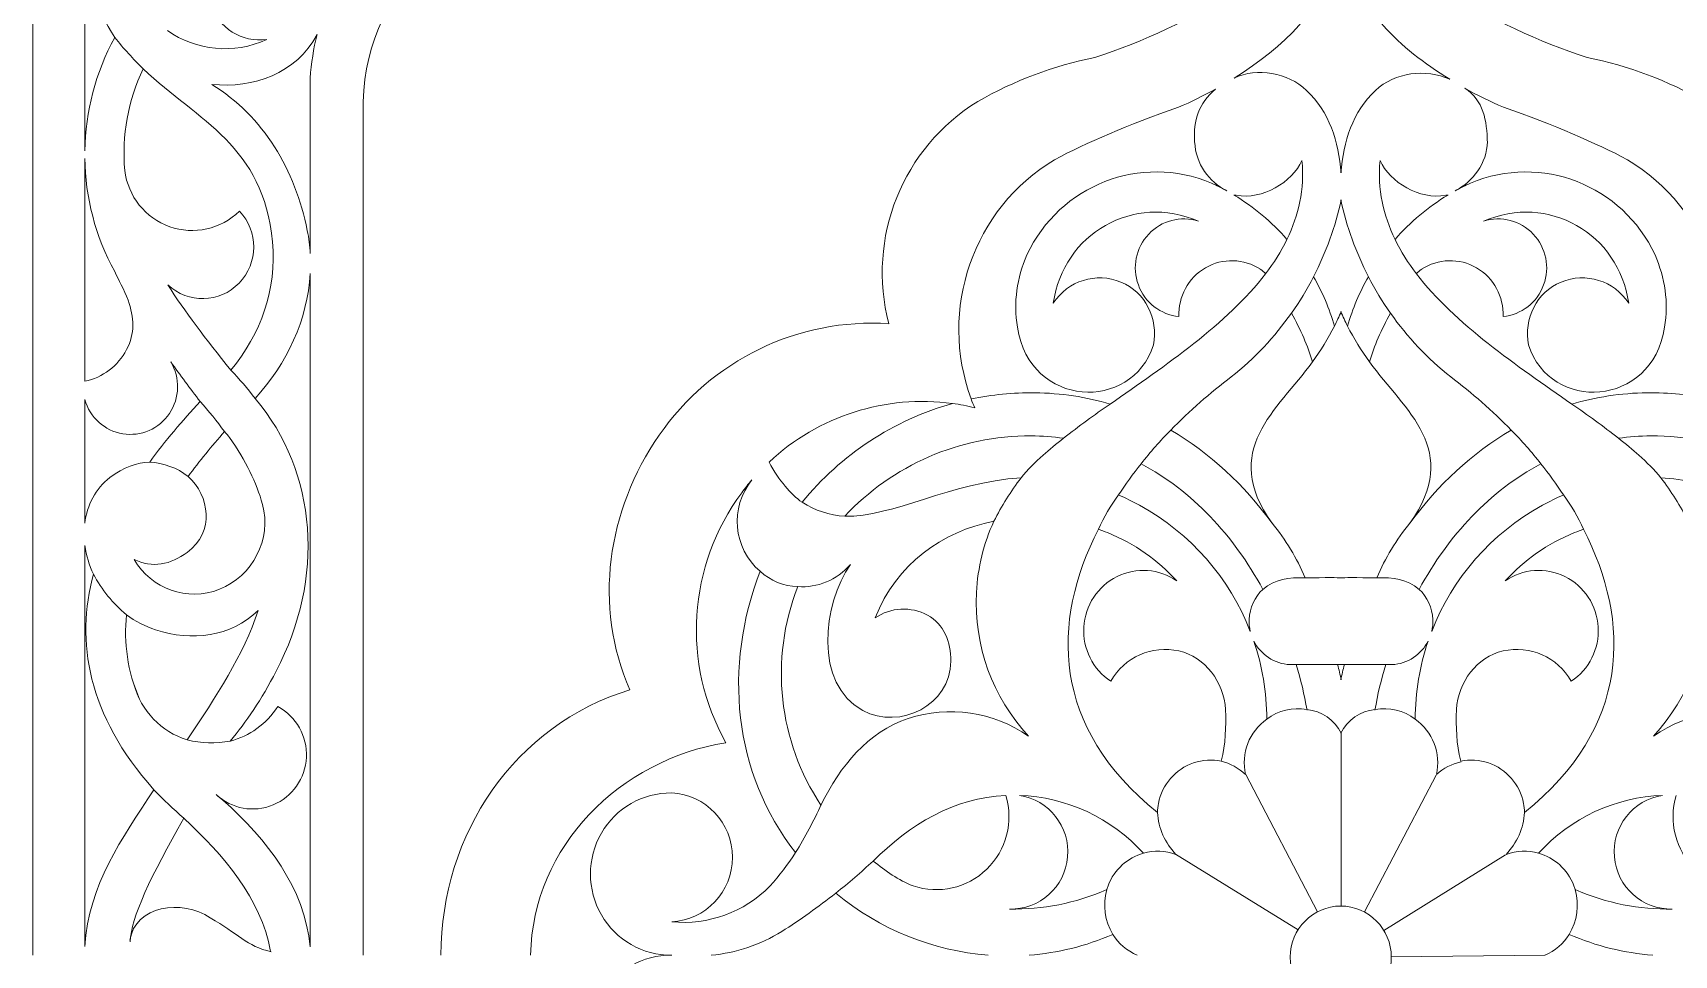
# Model space of a CAD drawing. Header units: millimetres. Extents: x -246 to 355, y -193 to 290.
# Drawn here: x -20.2 to 67.6, y -81.5 to -32.1 of the extents above; entities that cross this region are included whole.
import ezdxf

# ---------------------------------------------------------------- set-up
doc = ezdxf.new("R2010")
doc.units = ezdxf.units.MM
doc.header["$MEASUREMENT"] = 0
doc.layers.add('layer 1', color=7, linetype='Continuous')

msp = doc.modelspace()

# ---------------------------------------------------------------- linework, layer by layer
at = {"layer": 'layer 1', "color": 250, "lineweight": 9}
for points in [[(-20.1882, -81.4748), (-20.1882, -81.4748), (-20.1882, 17.5244), (-20.1882, 17.5244)], [(-2.5103, -35.7966), (-2.3294, -29.3179), (3.071, -24.8614), (9.1948, -24.9281)], [(-17.4076, -27.2065), (-17.3348, -29.0176), (-16.7906, -30.7962), (-15.8049, -32.3524)], [(-17.4076, -38.4234), (-17.4076, -38.4234), (-17.4076, -27.2066), (-17.4076, -27.2066)], [(44.0887, -34.5281), (46.8442, -32.8058), (48.7194, -30.9316), (49.8232, -27.7231)], [(55.6322, -34.589), (52.8233, -32.8498), (50.9168, -30.9694), (49.8001, -27.7233)], [(-15.8049, -32.3524), (-16.8353, -34.229), (-17.3756, -36.318), (-17.4076, -38.4234)], [(-10.6182, -34.8652), (-8.3939, -35.0777), (-6.0914, -34.2924), (-4.9766, -32.1973)], [(-5.3439, -34.5314), (-5.2927, -33.7291), (-5.1679, -32.9494), (-4.9766, -32.1973)], [(-14.2791, -34.0311), (-15.0918, -35.7249), (-15.4317, -37.6082), (-15.2703, -39.4734)], [(-5.3439, -43.9189), (-5.3439, -43.9189), (-5.3439, -34.5314), (-5.3439, -34.5314)], [(41.9791, -37.9674), (41.9196, -36.7435), (42.1671, -35.8982), (43.1049, -35.1106)], [(57.6442, -38.0044), (57.6274, -36.7608), (57.4267, -35.7313), (56.4392, -35.0665)], [(-2.5102, -38.5227), (-2.5102, -38.5227), (-2.5103, -35.7966), (-2.5103, -35.7966)], [(25.6168, -47.6703), (24.4131, -43.0771), (26.3529, -38.2317), (30.3766, -35.7807)], [(-2.5102, -38.5227), (-2.5102, -38.5227), (-2.5102, -81.4748), (-2.5102, -81.4748)], [(43.7086, -40.5651), (42.7354, -40.0506), (42.0496, -39.1623), (41.9799, -37.9263)], [(55.9147, -40.5652), (56.8878, -40.0507), (57.619, -39.0968), (57.6434, -37.9265)], [(-17.4076, -50.7512), (-17.4076, -50.7512), (-17.4076, -38.8216), (-17.4076, -38.8216)], [(-17.4076, -38.8217), (-17.3759, -40.9021), (-16.8476, -42.9865), (-15.8053, -44.8862)], [(30.0246, -51.7004), (28.2575, -46.9257), (30.1127, -41.5159), (34.4882, -38.8913)], [(69.5987, -51.7005), (71.3658, -46.9258), (69.5106, -41.516), (65.135, -38.8915)], [(34.4158, -46.5737), (34.939, -42.8518), (38.733, -40.6663), (42.182, -42.1856)], [(44.0838, -40.7822), (45.1506, -41.4256), (46.1058, -42.2284), (46.9203, -43.1568)], [(48.3442, -45.1557), (49.0106, -43.8642), (49.5103, -42.4804), (49.8232, -41.037)], [(51.2791, -45.1558), (50.6127, -43.8643), (50.1129, -42.4805), (49.8001, -41.0371)], [(49.8232, -41.1422), (49.8232, -41.1422), (49.8232, -41.0369), (49.8232, -41.0369)], [(55.5395, -40.7823), (54.4727, -41.4257), (53.5175, -42.2285), (52.703, -43.1569)], [(65.2075, -46.5738), (64.6843, -42.8519), (60.8903, -40.6664), (57.4413, -42.1857)], [(45.4862, -44.7453), (45.5957, -44.8224), (45.7058, -44.9156), (45.7828, -45.009)], [(54.137, -44.7455), (54.0275, -44.8225), (53.9175, -44.9157), (53.8404, -45.0091)], [(-15.8053, -44.8862), (-15.6246, -45.298), (-15.297, -45.8636), (-15.094, -46.4085)], [(-12.9623, -45.5883), (-12.0772, -46.9877), (-10.9378, -48.4897), (-9.5886, -50.1597)], [(-5.3439, -44.9885), (-5.4851, -47.4526), (-6.5895, -49.8236), (-8.2936, -51.6669)], [(-5.3439, -81.0339), (-5.3439, -81.0339), (-5.3439, -44.9884), (-5.3439, -44.9884)], [(37.4649, -51.9779), (40.3891, -49.9224), (43.7117, -47.6978), (45.7711, -44.9951)], [(48.3442, -45.1557), (48.8142, -45.9804), (49.1911, -46.8656), (49.4619, -47.796)], [(51.2791, -45.1558), (50.8091, -45.9805), (50.4322, -46.8657), (50.1614, -47.7961)], [(62.1583, -51.978), (59.2341, -49.9225), (55.9116, -47.698), (53.8522, -44.9952)], [(47.1608, -47.1076), (47.6544, -47.982), (48.0388, -48.8755), (48.2874, -49.7158)], [(49.4619, -47.796), (49.59, -47.5426), (49.7105, -47.285), (49.8232, -47.0235)], [(50.1614, -47.7961), (50.0333, -47.5427), (49.9127, -47.2851), (49.8001, -47.0236)], [(52.4624, -47.1077), (51.9688, -47.9821), (51.5844, -48.8757), (51.3359, -49.7159)], [(-12.8047, -49.7157), (-12.302, -50.4272), (-11.7765, -51.1333), (-11.2299, -51.8339)], [(46.1197, -58.3502), (43.3326, -54.4431), (46.3864, -52.3222), (48.2874, -49.7158)], [(53.5036, -58.3503), (56.2906, -54.4433), (53.2369, -52.3222), (51.3359, -49.7159)], [(-17.4076, -58.3559), (-17.4076, -58.3559), (-17.4076, -51.7256), (-17.4076, -51.7256)], [(-8.2936, -51.6669), (-4.9379, -55.6573), (-4.561, -61.31), (-7.17, -66.2668)], [(19.2053, -55.0793), (21.8385, -52.6181), (25.4403, -51.453), (29.0251, -51.9441)], [(-11.2299, -51.8339), (-12.1866, -52.8583), (-13.1095, -53.9448), (-13.9357, -55.0841)], [(20.9763, -57.2335), (23.0545, -54.6733), (25.8705, -52.8237), (29.0251, -51.9441)], [(-9.9282, -53.4451), (-10.6187, -54.2275), (-11.2776, -55.0285), (-11.8816, -55.8453)], [(-9.9282, -53.4451), (-9.8381, -53.5529), (-9.7475, -53.6607), (-9.6564, -53.7683)], [(40.7025, -53.3774), (42.7957, -54.5876), (44.6257, -56.2927), (46.1197, -58.3502)], [(58.9207, -53.3775), (56.8275, -54.5877), (54.9975, -56.2929), (53.5036, -58.3503)], [(-9.6564, -53.7683), (-8.7849, -55.0014), (-8.2186, -56.1893), (-7.8987, -57.3425)], [(20.9763, -57.2335), (20.3506, -56.7781), (19.7612, -56.0857), (19.2053, -55.0793)], [(37.905, -56.841), (38.2807, -56.2711), (38.6878, -55.7136), (39.1213, -55.1714)], [(39.1213, -55.1714), (41.8275, -56.6115), (44.0622, -58.994), (45.6306, -61.8921)], [(60.5019, -55.1715), (57.7957, -56.6116), (55.5611, -58.9941), (53.9927, -61.8922)], [(61.7182, -56.8411), (61.3426, -56.2712), (60.9354, -55.7137), (60.5019, -55.1715)], [(18.2911, -56.0321), (17.0898, -57.5103), (17.2848, -59.6906), (18.7288, -60.9267)], [(32.691, -55.9226), (28.9263, -56.1445), (25.8296, -58.0383), (23.2554, -57.9805)], [(66.9322, -55.9227), (70.697, -56.1446), (73.7936, -58.0384), (76.3678, -57.9806)], [(39.9916, -73.8327), (34.3217, -69.2847), (34.278, -63.6512), (36.8317, -58.6734)], [(59.6316, -73.8328), (65.3016, -69.2848), (65.3452, -63.6513), (62.7916, -58.6735)], [(-17.4076, -81.0144), (-17.4076, -81.0144), (-17.4076, -59.5481), (-17.4076, -59.5481)], [(-17.4076, -59.5481), (-17.3249, -60.0866), (-17.1675, -60.6015), (-16.9457, -61.0807)], [(20.7455, -61.7479), (21.7833, -61.8134), (22.8378, -61.4064), (23.5722, -60.5529)], [(-16.9457, -61.0807), (-17.8996, -64.6944), (-17.2833, -68.6063), (-13.7123, -72.6152)], [(18.7288, -60.9267), (16.7656, -66.0054), (17.2663, -71.7425), (20.631, -75.9806)], [(20.7455, -61.7479), (19.2069, -65.6634), (19.7206, -70.0349), (21.9849, -73.4394)], [(-8.1319, -63.0331), (-8.9065, -65.3769), (-10.3823, -67.6442), (-11.9345, -69.9494)], [(-15.176, -63.2534), (-15.3289, -64.7448), (-15.1324, -66.2572), (-14.4738, -67.7764)], [(-7.17, -66.2668), (-7.9426, -67.8021), (-8.7756, -68.9829), (-9.6304, -70.0152)], [(47.4159, -65.922), (47.6613, -66.7175), (47.8543, -67.5302), (47.9926, -68.355)], [(49.8232, -65.922), (49.8232, -65.922), (49.6327, -65.922), (49.6327, -65.922)], [(49.6327, -65.922), (49.7011, -66.1922), (49.7647, -66.4637), (49.8232, -66.7367)], [(49.8001, -65.9221), (49.8001, -65.9221), (49.9905, -65.9221), (49.9905, -65.9221)], [(49.9905, -65.9221), (49.9221, -66.1923), (49.8586, -66.4638), (49.8001, -66.7368)], [(52.2073, -65.9221), (51.9619, -66.7176), (51.769, -67.5304), (51.6306, -68.3551)], [(-11.9345, -69.9494), (-13.3102, -69.5166), (-14.3939, -68.4011), (-14.7818, -66.967)], [(1.6511, -81.4748), (1.6469, -74.9856), (5.6144, -69.1476), (11.7541, -67.2711)], [(43.4022, -71.0932), (43.6512, -70.139), (43.6581, -69.2714), (43.6382, -68.3264)], [(56.2211, -71.0934), (55.972, -70.1391), (55.9652, -69.2715), (55.985, -68.3266)], [(6.448, -81.4748), (6.5488, -75.6231), (11.2446, -71.0177), (16.8936, -70.1006)], [(-13.7123, -72.6152), (-15.4281, -75.2707), (-17.1951, -77.6707), (-17.4076, -81.0144)], [(-10.3714, -72.8816), (-10.2543, -72.9784), (-10.1348, -73.0753), (-10.0129, -73.1722)], [(-10.0129, -73.1722), (-7.6406, -75.2991), (-5.6563, -77.8636), (-5.3439, -81.0339)], [(21.9981, -73.4078), (21.9937, -73.4183), (21.9893, -73.4289), (21.9849, -73.4394)], [(24.7577, -76.4528), (26.7447, -74.4827), (29.102, -73.0407), (31.8849, -72.9224)], [(32.6047, -72.9195), (35.1276, -73.007), (37.5227, -74.1168), (39.2393, -76.0171)], [(67.0186, -72.9196), (64.4956, -73.0071), (62.1006, -74.1169), (60.3839, -76.0172)], [(-12.1104, -74.1341), (-13.8522, -77.2358), (-14.9541, -79.4697), (-14.9713, -80.7603)], [(-12.1104, -74.1341), (-9.969, -76.1419), (-7.9761, -78.4156), (-7.4615, -81.281)], [(24.777, -76.4337), (25.4496, -76.9518), (26.1197, -77.4739), (26.9139, -77.7586)], [(22.7772, -78.1552), (21.8507, -78.8908), (20.8859, -79.5767), (19.8867, -80.2098)], [(22.7772, -78.1552), (25.1331, -80.1057), (27.9867, -81.2464), (30.9256, -81.4748)], [(32.0819, -79.005), (33.8322, -79.0391), (35.6027, -78.7005), (37.2749, -77.9671)], [(67.5413, -79.0051), (65.7911, -79.0392), (64.0205, -78.7006), (62.3484, -77.9672)], [(19.8867, -80.2098), (18.742, -80.9238), (17.4481, -81.357), (16.1084, -81.4748)], [(33.1241, -81.4748), (34.6403, -81.3566), (36.1521, -80.9917), (37.6038, -80.3664)], [(38.9054, -81.4748), (38.3499, -81.2385), (37.906, -80.8449), (37.6038, -80.3663)], [(60.7179, -81.4749), (61.2733, -81.2386), (61.7172, -80.845), (62.0195, -80.3664)], [(66.4992, -81.4749), (64.9829, -81.3567), (63.4712, -80.9918), (62.0195, -80.3665)], [(13.8904, -81.4748), (13.8904, -81.4748), (13.9971, -81.4748), (13.9971, -81.4748)]]:
    msp.add_open_spline(points, degree=3, dxfattribs=at)
for points, knots in [([(30.3766, -35.7807), (32.3237, -34.657), (34.4377, -33.8596), (36.6366, -33.4197), (36.6366, -33.4197), (39.266, -32.5652), (41.7796, -31.3817), (44.119, -29.8967), (44.119, -29.8967), (45.5883, -28.8132), (46.857, -27.2154), (47.7027, -25.5869)], [0, 0, 0, 0, 0.25, 0.25, 0.25, 0.25, 0.5, 0.5, 0.5, 0.5, 1, 1, 1, 1]), ([(69.2466, -35.7808), (67.2996, -34.6571), (65.1856, -33.8597), (62.9866, -33.4198), (62.9866, -33.4198), (60.3572, -32.5653), (57.8436, -31.3818), (55.5043, -29.8969), (55.5043, -29.8969), (54.035, -28.8133), (52.7662, -27.2155), (51.9205, -25.587)], [0, 0, 0, 0, 0.25, 0.25, 0.25, 0.25, 0.5, 0.5, 0.5, 0.5, 1, 1, 1, 1]), ([(-12.9807, -31.9833), (-11.457, -33.0493), (-9.442, -33.2794), (-7.6654, -32.4528), (-7.6654, -32.4528), (-9.0001, -32.6552), (-10.2793, -31.8359), (-10.6697, -30.5289), (-10.6697, -30.5289), (-10.7045, -30.4121), (-10.7314, -30.2946), (-10.7504, -30.1771)], [0, 0, 0, 0, 0.25, 0.25, 0.25, 0.25, 0.5, 0.5, 0.5, 0.5, 1, 1, 1, 1]), ([(-9.5886, -50.1597), (-7.9882, -48.2285), (-7.1243, -45.8067), (-7.3643, -43.294), (-7.3643, -43.294), (-7.8577, -38.1304), (-11.2826, -36.846), (-14.2791, -34.0311)], [0, 0, 0, 0, 0.3333333, 0.3333333, 0.3333333, 0.3333333, 1, 1, 1, 1]), ([(44.2418, -34.4594), (44.2865, -34.436), (44.0428, -34.5496), (44.0887, -34.5281), (44.0887, -34.5281), (45.3462, -33.9373), (46.9502, -34.224), (47.9641, -35.1809), (47.9641, -35.1809), (49.1861, -36.3162), (49.6829, -37.9306), (49.8232, -39.6032)], [0, 0, 0, 0, 0.25, 0.25, 0.25, 0.25, 0.5, 0.5, 0.5, 0.5, 1, 1, 1, 1]), ([(55.492, -34.5015), (55.4473, -34.4782), (55.6781, -34.6105), (55.6322, -34.589), (55.6322, -34.589), (54.3747, -33.9982), (52.6731, -34.2241), (51.6592, -35.181), (51.6592, -35.181), (50.4372, -36.3163), (49.9404, -37.9308), (49.8001, -39.6033)], [0, 0, 0, 0, 0.25, 0.25, 0.25, 0.25, 0.5, 0.5, 0.5, 0.5, 1, 1, 1, 1]), ([(-10.6182, -34.8652), (-7.8394, -36.5606), (-6.1397, -39.4608), (-5.5016, -42.6798), (-5.5016, -42.6798), (-5.4199, -43.0924), (-5.3678, -43.5062), (-5.3439, -43.9189)], [0, 0, 0, 0, 0.3333333, 0.3333333, 0.3333333, 0.3333333, 1, 1, 1, 1]), ([(34.4882, -38.8913), (36.1832, -37.9874), (38.3934, -37.0505), (41.1186, -36.0806), (41.1186, -36.0806), (41.7983, -35.7925), (42.4613, -35.4685), (43.1049, -35.1106)], [0, 0, 0, 0, 0.3333333, 0.3333333, 0.3333333, 0.3333333, 1, 1, 1, 1]), ([(65.135, -38.8915), (63.4401, -37.9875), (61.2299, -37.0506), (58.5046, -36.0807), (58.5046, -36.0807), (57.7971, -35.7808), (57.1076, -35.4419), (56.4392, -35.0664)], [0, 0, 0, 0, 0.3333333, 0.3333333, 0.3333333, 0.3333333, 1, 1, 1, 1]), ([(33.0082, -43.9878), (34.7531, -40.2432), (39.1009, -38.5503), (42.8767, -40.1451), (42.8767, -40.1451), (43.1604, -40.2748), (43.4378, -40.415), (43.7086, -40.5652)], [0, 0, 0, 0, 0.3333333, 0.3333333, 0.3333333, 0.3333333, 1, 1, 1, 1]), ([(66.6151, -43.9879), (64.8701, -40.2433), (60.5224, -38.5504), (56.7465, -40.1452), (56.7465, -40.1452), (56.4629, -40.2749), (56.1854, -40.4151), (55.9147, -40.5653)], [0, 0, 0, 0, 0.3333333, 0.3333333, 0.3333333, 0.3333333, 1, 1, 1, 1]), ([(-12.9623, -45.5883), (-11.8782, -46.608), (-10.1888, -46.5693), (-9.1515, -45.5008), (-9.1515, -45.5008), (-8.1142, -44.4324), (-8.1061, -42.7226), (-9.1332, -41.6442), (-9.1332, -41.6442), (-10.1207, -42.6146), (-11.5655, -42.9372), (-12.865, -42.4775), (-12.865, -42.4775), (-14.1645, -42.0176), (-15.0958, -40.8545), (-15.2704, -39.4727)], [0, 0, 0, 0, 0.2, 0.2, 0.2, 0.2, 0.4, 0.4, 0.4, 0.4, 0.6, 0.6, 0.6, 0.6, 1, 1, 1, 1]), ([(46.9202, -43.1568), (47.5512, -41.8658), (47.8658, -40.4685), (47.7213, -38.9383), (47.7213, -38.9383), (47.1888, -40.1069), (45.6237, -41.0586), (44.1944, -40.796), (44.1944, -40.796), (44.1507, -40.7878), (44.114, -40.7875), (44.0838, -40.7822)], [0, 0, 0, 0, 0.25, 0.25, 0.25, 0.25, 0.5, 0.5, 0.5, 0.5, 1, 1, 1, 1]), ([(52.703, -43.1569), (52.072, -41.8659), (51.7574, -40.4686), (51.902, -38.9384), (51.902, -38.9384), (52.4345, -40.107), (53.9995, -41.0588), (55.4288, -40.7961), (55.4288, -40.7961), (55.4725, -40.7879), (55.5093, -40.7877), (55.5395, -40.7823)], [0, 0, 0, 0, 0.25, 0.25, 0.25, 0.25, 0.5, 0.5, 0.5, 0.5, 1, 1, 1, 1]), ([(45.5056, -44.7579), (44.6159, -44.1758), (43.4792, -44.1455), (42.5604, -44.6793), (42.5604, -44.6793), (41.6415, -45.2132), (41.0945, -46.2217), (41.1428, -47.2925), (41.1428, -47.2925), (40.1569, -47.1943), (39.3126, -46.536), (38.9678, -45.5963), (38.9678, -45.5963), (38.6229, -44.6567), (38.8378, -43.6002), (39.5215, -42.8748), (39.5215, -42.8748), (40.2051, -42.1493), (41.2378, -41.8818), (42.1819, -42.1856)], [0, 0, 0, 0, 0.1666667, 0.1666667, 0.1666667, 0.1666667, 0.3333333, 0.3333333, 0.3333333, 0.3333333, 0.5, 0.5, 0.5, 0.5, 0.6666667, 0.6666667, 0.6666667, 0.6666667, 1, 1, 1, 1]), ([(54.1176, -44.758), (55.0074, -44.1759), (56.144, -44.1456), (57.0628, -44.6794), (57.0628, -44.6794), (57.9817, -45.2132), (58.5288, -46.2218), (58.4804, -47.2926), (58.4804, -47.2926), (59.4663, -47.1945), (60.3106, -46.5361), (60.6555, -45.5964), (60.6555, -45.5964), (61.0004, -44.6568), (60.7855, -43.6003), (60.1018, -42.8749), (60.1018, -42.8749), (59.4181, -42.1494), (58.3854, -41.882), (57.4413, -42.1857)], [0, 0, 0, 0, 0.1666667, 0.1666667, 0.1666667, 0.1666667, 0.3333333, 0.3333333, 0.3333333, 0.3333333, 0.5, 0.5, 0.5, 0.5, 0.6666667, 0.6666667, 0.6666667, 0.6666667, 1, 1, 1, 1]), ([(34.4158, -46.5737), (35.2016, -45.3723), (36.7162, -44.8988), (38.0349, -45.4424), (38.0349, -45.4424), (39.3535, -45.986), (40.0405, -47.3955), (39.7728, -48.8105), (39.7728, -48.8105), (38.6258, -52.4247), (33.1753, -52.2057), (32.4932, -47.8629), (32.4932, -47.8629), (32.2815, -46.5148), (32.4684, -45.2323), (33.0082, -43.9878)], [0, 0, 0, 0, 0.2, 0.2, 0.2, 0.2, 0.4, 0.4, 0.4, 0.4, 0.6, 0.6, 0.6, 0.6, 1, 1, 1, 1]), ([(65.2075, -46.5738), (64.4216, -45.3724), (62.9071, -44.8989), (61.5884, -45.4425), (61.5884, -45.4425), (60.2697, -45.9861), (59.5828, -47.3956), (59.8504, -48.8106), (59.8504, -48.8106), (60.9975, -52.4248), (66.448, -52.2058), (67.13, -47.863), (67.13, -47.863), (67.3418, -46.5149), (67.1548, -45.2325), (66.6151, -43.9879)], [0, 0, 0, 0, 0.2, 0.2, 0.2, 0.2, 0.4, 0.4, 0.4, 0.4, 0.6, 0.6, 0.6, 0.6, 1, 1, 1, 1]), ([(-17.4076, -50.7512), (-16.4492, -50.5559), (-15.6281, -49.9357), (-15.1708, -49.0615), (-15.1708, -49.0615), (-14.7135, -48.1873), (-14.7612, -47.3509), (-15.094, -46.4085)], [0, 0, 0, 0, 0.3333333, 0.3333333, 0.3333333, 0.3333333, 1, 1, 1, 1]), ([(11.7541, -67.2711), (9.797, -62.7707), (10.5344, -57.6757), (13.3201, -53.6471), (13.3201, -53.6471), (16.1058, -49.6184), (20.7675, -47.3526), (25.6168, -47.6703)], [0, 0, 0, 0, 0.3333333, 0.3333333, 0.3333333, 0.3333333, 1, 1, 1, 1]), ([(40.7025, -53.3774), (41.71, -52.3359), (42.8053, -51.3744), (43.943, -50.5189), (43.943, -50.5189), (45.1798, -49.5356), (46.2608, -48.3849), (47.1609, -47.1076)], [0, 0, 0, 0, 0.3333333, 0.3333333, 0.3333333, 0.3333333, 1, 1, 1, 1]), ([(58.9207, -53.3775), (57.9133, -52.336), (56.818, -51.3745), (55.6802, -50.519), (55.6802, -50.519), (54.4435, -49.5357), (53.3624, -48.385), (52.4624, -47.1077)], [0, 0, 0, 0, 0.3333333, 0.3333333, 0.3333333, 0.3333333, 1, 1, 1, 1]), ([(-17.4076, -51.7256), (-17.1426, -52.6864), (-16.3501, -53.4039), (-15.3771, -53.5641), (-15.3771, -53.5641), (-14.404, -53.7243), (-13.4276, -53.2979), (-12.8753, -52.4716), (-12.8753, -52.4716), (-12.323, -51.6454), (-12.2954, -50.5697), (-12.8047, -49.7157)], [0, 0, 0, 0, 0.25, 0.25, 0.25, 0.25, 0.5, 0.5, 0.5, 0.5, 1, 1, 1, 1]), ([(30.0246, -51.7004), (31.1292, -51.4694), (32.2688, -51.3554), (33.4273, -51.3692), (33.4273, -51.3692), (34.8338, -51.3859), (36.1838, -51.5968), (37.4649, -51.9779)], [0, 0, 0, 0, 0.3333333, 0.3333333, 0.3333333, 0.3333333, 1, 1, 1, 1]), ([(69.5987, -51.7005), (68.4941, -51.4695), (67.3544, -51.3555), (66.196, -51.3693), (66.196, -51.3693), (64.7894, -51.386), (63.4394, -51.597), (62.1583, -51.978)], [0, 0, 0, 0, 0.3333333, 0.3333333, 0.3333333, 0.3333333, 1, 1, 1, 1]), ([(23.2554, -57.9805), (25.8061, -55.2582), (29.3972, -53.6514), (33.2341, -53.6736), (33.2341, -53.6736), (33.8245, -53.6771), (34.4035, -53.721), (34.9698, -53.8029)], [0, 0, 0, 0, 0.3333333, 0.3333333, 0.3333333, 0.3333333, 1, 1, 1, 1]), ([(32.691, -55.9226), (33.0478, -55.4916), (33.4409, -55.0879), (33.8678, -54.7163), (33.8678, -54.7163), (34.2096, -54.4128), (34.579, -54.1087), (34.9698, -53.8029)], [0, 0, 0, 0, 0.3333333, 0.3333333, 0.3333333, 0.3333333, 1, 1, 1, 1]), ([(76.3678, -57.9807), (73.8171, -55.2583), (70.2261, -53.6515), (66.3892, -53.6737), (66.3892, -53.6737), (65.7987, -53.6772), (65.2198, -53.7211), (64.6534, -53.803)], [0, 0, 0, 0, 0.3333333, 0.3333333, 0.3333333, 0.3333333, 1, 1, 1, 1]), ([(66.9322, -55.9227), (66.5755, -55.4917), (66.1823, -55.088), (65.7555, -54.7164), (65.7555, -54.7164), (65.4136, -54.4129), (65.0443, -54.1088), (64.6534, -53.803)], [0, 0, 0, 0, 0.3333333, 0.3333333, 0.3333333, 0.3333333, 1, 1, 1, 1]), ([(-13.9357, -55.0841), (-14.5978, -55.1071), (-15.3244, -55.3535), (-16.0679, -55.9084), (-16.0679, -55.9084), (-16.8438, -56.4875), (-17.2817, -57.3922), (-17.4076, -58.3559)], [0, 0, 0, 0, 0.3333333, 0.3333333, 0.3333333, 0.3333333, 1, 1, 1, 1]), ([(-14.7653, -60.2853), (-13.8197, -60.7814), (-12.7865, -60.5588), (-11.9312, -59.9163), (-11.9312, -59.9163), (-10.4417, -58.7974), (-10.7256, -56.8993), (-11.8816, -55.8453)], [0, 0, 0, 0, 0.3333333, 0.3333333, 0.3333333, 0.3333333, 1, 1, 1, 1]), ([(16.8936, -70.1006), (14.5188, -65.8664), (14.8521, -60.6104), (17.7424, -56.7182), (17.7424, -56.7182), (17.9181, -56.4815), (18.1011, -56.2528), (18.2911, -56.0321)], [0, 0, 0, 0, 0.3333333, 0.3333333, 0.3333333, 0.3333333, 1, 1, 1, 1]), ([(44.9561, -64.1407), (43.8495, -61.3011), (41.7797, -58.8894), (39.0382, -57.3932), (39.0382, -57.3932), (38.6551, -57.1842), (38.2774, -57.0008), (37.905, -56.841)], [0, 0, 0, 0, 0.3333333, 0.3333333, 0.3333333, 0.3333333, 1, 1, 1, 1]), ([(54.6671, -64.1408), (55.7737, -61.3012), (57.8436, -58.8895), (60.5851, -57.3934), (60.5851, -57.3934), (60.9682, -57.1843), (61.3459, -57.0009), (61.7183, -56.8411)], [0, 0, 0, 0, 0.3333333, 0.3333333, 0.3333333, 0.3333333, 1, 1, 1, 1]), ([(-14.7653, -60.2853), (-13.8495, -61.8753), (-11.9162, -62.5681), (-10.2044, -61.89), (-10.2044, -61.89), (-8.4311, -61.1876), (-7.3885, -59.199), (-7.8987, -57.3425)], [0, 0, 0, 0, 0.3333333, 0.3333333, 0.3333333, 0.3333333, 1, 1, 1, 1]), ([(31.2373, -58.2431), (28.4625, -58.7949), (26.0358, -60.5302), (24.8779, -63.42), (24.8779, -63.42), (25.714, -62.8491), (26.7937, -62.7933), (27.6829, -63.2747), (27.6829, -63.2747), (28.5721, -63.7563), (28.9398, -64.7149), (28.9342, -65.7353), (28.9342, -65.7353), (28.9212, -68.0912), (26.2139, -69.4339), (24.226, -68.378), (24.226, -68.378), (21.5958, -66.9808), (22.074, -62.6351), (23.5722, -60.5529)], [0, 0, 0, 0, 0.1666667, 0.1666667, 0.1666667, 0.1666667, 0.3333333, 0.3333333, 0.3333333, 0.3333333, 0.5, 0.5, 0.5, 0.5, 0.6666667, 0.6666667, 0.6666667, 0.6666667, 1, 1, 1, 1]), ([(33.0899, -69.7447), (31.1635, -67.6762), (30.1569, -64.9005), (30.3038, -62.0622), (30.3038, -62.0622), (30.3729, -60.7271), (30.6945, -59.4325), (31.2373, -58.243)], [0, 0, 0, 0, 0.3333333, 0.3333333, 0.3333333, 0.3333333, 1, 1, 1, 1]), ([(41.028, -61.4377), (40.0245, -60.338), (38.7714, -59.445), (37.3176, -58.8569), (37.3176, -58.8569), (37.1565, -58.7918), (36.9945, -58.7306), (36.8316, -58.6734)], [0, 0, 0, 0, 0.3333333, 0.3333333, 0.3333333, 0.3333333, 1, 1, 1, 1]), ([(58.5953, -61.4378), (59.5987, -60.3381), (60.8518, -59.4451), (62.3057, -58.857), (62.3057, -58.857), (62.4667, -58.7919), (62.6288, -58.7307), (62.7916, -58.6735)], [0, 0, 0, 0, 0.3333333, 0.3333333, 0.3333333, 0.3333333, 1, 1, 1, 1]), ([(66.5333, -69.7448), (68.4597, -67.6763), (69.4664, -64.9006), (69.3194, -62.0624), (69.3194, -62.0624), (69.2503, -60.7272), (68.9288, -59.4327), (68.3859, -58.2432)], [0, 0, 0, 0, 0.3333333, 0.3333333, 0.3333333, 0.3333333, 1, 1, 1, 1]), ([(43.6382, -68.3264), (43.5227, -66.8437), (42.5676, -65.5162), (41.1333, -65.1901), (41.1333, -65.1901), (39.699, -64.8639), (38.2219, -65.5212), (37.4904, -66.8115), (37.4904, -66.8115), (36.5297, -66.1772), (35.9794, -65.07), (36.0491, -63.9114), (36.0491, -63.9114), (36.1189, -62.7529), (36.7979, -61.7214), (37.8276, -61.2098), (37.8276, -61.2098), (38.8573, -60.6982), (40.0792, -60.7852), (41.028, -61.4377)], [0, 0, 0, 0, 0.1666667, 0.1666667, 0.1666667, 0.1666667, 0.3333333, 0.3333333, 0.3333333, 0.3333333, 0.5, 0.5, 0.5, 0.5, 0.6666667, 0.6666667, 0.6666667, 0.6666667, 1, 1, 1, 1]), ([(55.985, -68.3266), (56.1006, -66.8438), (57.0556, -65.5163), (58.4899, -65.1902), (58.4899, -65.1902), (59.9242, -64.864), (61.4013, -65.5214), (62.1329, -66.8116), (62.1329, -66.8116), (63.0936, -66.1773), (63.6439, -65.0701), (63.5741, -63.9116), (63.5741, -63.9116), (63.5044, -62.753), (62.8254, -61.7215), (61.7956, -61.2099), (61.7956, -61.2099), (60.7659, -60.6983), (59.544, -60.7853), (58.5953, -61.4378)], [0, 0, 0, 0, 0.1666667, 0.1666667, 0.1666667, 0.1666667, 0.3333333, 0.3333333, 0.3333333, 0.3333333, 0.5, 0.5, 0.5, 0.5, 0.6666667, 0.6666667, 0.6666667, 0.6666667, 1, 1, 1, 1]), ([(44.9561, -64.1407), (44.9081, -63.9374), (44.8866, -63.7241), (44.8953, -63.505), (44.8953, -63.505), (44.9208, -62.865), (45.1998, -62.2955), (45.6306, -61.8921)], [0, 0, 0, 0, 0.3333333, 0.3333333, 0.3333333, 0.3333333, 1, 1, 1, 1]), ([(54.6671, -64.1408), (54.7151, -63.9375), (54.7366, -63.7243), (54.728, -63.5051), (54.728, -63.5051), (54.7025, -62.8651), (54.4235, -62.2956), (53.9927, -61.8922)], [0, 0, 0, 0, 0.3333333, 0.3333333, 0.3333333, 0.3333333, 1, 1, 1, 1]), ([(-15.176, -63.2534), (-14.7091, -63.5982), (-14.1854, -63.8726), (-13.6186, -64.0604), (-13.6186, -64.0604), (-11.6785, -64.703), (-9.6189, -64.4332), (-8.1319, -63.0331)], [0, 0, 0, 0, 0.3333333, 0.3333333, 0.3333333, 0.3333333, 1, 1, 1, 1]), ([(47.4159, -65.922), (47.4159, -65.922), (47.0915, -65.922), (47.0915, -65.922), (47.0915, -65.922), (46.2364, -65.8842), (45.5105, -65.3782), (45.1457, -64.6588)], [0, 0, 0, 0, 0.3333333, 0.3333333, 0.3333333, 0.3333333, 1, 1, 1, 1]), ([(45.1457, -64.6588), (45.5955, -65.9726), (45.8285, -67.4063), (45.8456, -68.8392), (45.8456, -68.8392), (46.4571, -68.3723), (47.2336, -68.1854), (47.9873, -68.3232)], [0, 0, 0, 0, 0.3333333, 0.3333333, 0.3333333, 0.3333333, 1, 1, 1, 1]), ([(54.4776, -64.6588), (54.0277, -65.9727), (53.7947, -67.4064), (53.7777, -68.8393), (53.7777, -68.8393), (53.1661, -68.3724), (52.3896, -68.1855), (51.636, -68.3233)], [0, 0, 0, 0, 0.3333333, 0.3333333, 0.3333333, 0.3333333, 1, 1, 1, 1]), ([(52.2073, -65.9221), (52.2073, -65.9221), (52.5317, -65.9221), (52.5317, -65.9221), (52.5317, -65.9221), (53.3869, -65.8843), (54.1127, -65.3783), (54.4776, -64.6589)], [0, 0, 0, 0, 0.3333333, 0.3333333, 0.3333333, 0.3333333, 1, 1, 1, 1]), ([(-10.3714, -72.8816), (-9.55, -73.6466), (-8.3653, -73.8614), (-7.3324, -73.4327), (-7.3324, -73.4327), (-6.2995, -73.0041), (-5.6053, -72.0093), (-5.5515, -70.8811), (-5.5515, -70.8811), (-5.4977, -69.7528), (-6.0943, -68.6952), (-7.0815, -68.1679), (-7.0815, -68.1679), (-7.6799, -69.1063), (-8.5993, -69.7538), (-9.6304, -70.0152)], [0, 0, 0, 0, 0.2, 0.2, 0.2, 0.2, 0.4, 0.4, 0.4, 0.4, 0.6, 0.6, 0.6, 0.6, 1, 1, 1, 1]), ([(33.0899, -69.7447), (31.2047, -68.435), (28.8243, -68.088), (26.6503, -68.806), (26.6503, -68.806), (24.4763, -69.5239), (23.016, -71.3656), (21.9981, -73.4078)], [0, 0, 0, 0, 0.3333333, 0.3333333, 0.3333333, 0.3333333, 1, 1, 1, 1]), ([(66.5333, -69.7448), (68.4186, -68.4351), (70.799, -68.0881), (72.9729, -68.8061), (72.9729, -68.8061), (75.1469, -69.524), (76.6073, -71.3657), (77.6251, -73.4079)], [0, 0, 0, 0, 0.3333333, 0.3333333, 0.3333333, 0.3333333, 1, 1, 1, 1]), ([(39.9916, -73.8327), (39.9954, -73.6725), (40.0126, -73.5111), (40.0436, -73.3508), (40.0436, -73.3508), (40.2396, -72.3374), (40.9589, -71.5088), (41.9268, -71.1814), (41.9268, -71.1814), (42.4107, -71.0176), (42.9196, -70.9919), (43.4022, -71.0932)], [0, 0, 0, 0, 0.25, 0.25, 0.25, 0.25, 0.5, 0.5, 0.5, 0.5, 1, 1, 1, 1]), ([(59.6316, -73.8328), (59.6278, -73.6726), (59.6107, -73.5112), (59.5796, -73.3509), (59.5796, -73.3509), (59.3837, -72.3375), (58.6644, -71.509), (57.6965, -71.1815), (57.6965, -71.1815), (57.2125, -71.0177), (56.7037, -70.992), (56.2211, -71.0934)], [0, 0, 0, 0, 0.25, 0.25, 0.25, 0.25, 0.5, 0.5, 0.5, 0.5, 1, 1, 1, 1]), ([(20.631, -75.9806), (20.2172, -76.6101), (19.7581, -77.2096), (19.2569, -77.7738), (19.2569, -77.7738), (17.8777, -79.1799), (15.9454, -79.8821), (13.9971, -79.6851), (13.9971, -79.6851), (15.8166, -79.5981), (17.2476, -78.0802), (17.2476, -76.2372), (17.2476, -76.2372), (17.2476, -74.3941), (15.8166, -72.8763), (13.9971, -72.7892), (13.9971, -72.7892), (12.4509, -72.7698), (11.014, -73.5933), (10.2353, -74.945), (10.2353, -74.945), (9.4567, -76.2966), (9.4567, -77.9675), (10.2353, -79.3191), (10.2353, -79.3191), (11.014, -80.6707), (12.4509, -81.4942), (13.9971, -81.4748)], [0, 0, 0, 0, 0.125, 0.125, 0.125, 0.125, 0.25, 0.25, 0.25, 0.25, 0.375, 0.375, 0.375, 0.375, 0.5, 0.5, 0.5, 0.5, 0.625, 0.625, 0.625, 0.625, 0.75, 0.75, 0.75, 0.75, 1, 1, 1, 1]), ([(26.9139, -77.7585), (28.2881, -78.232), (29.8085, -77.8898), (30.8548, -76.8719), (30.8548, -76.8719), (31.9012, -75.8539), (32.2986, -74.3302), (31.8849, -72.9224)], [0, 0, 0, 0, 0.3333333, 0.3333333, 0.3333333, 0.3333333, 1, 1, 1, 1]), ([(32.6047, -72.9195), (34.1906, -73.1523), (35.3217, -74.5966), (35.1829, -76.212), (35.1829, -76.212), (35.0441, -77.8272), (33.6838, -79.0525), (32.0819, -79.005)], [0, 0, 0, 0, 0.3333333, 0.3333333, 0.3333333, 0.3333333, 1, 1, 1, 1]), ([(67.0186, -72.9196), (65.4326, -73.1524), (64.3016, -74.5967), (64.4404, -76.2121), (64.4404, -76.2121), (64.5791, -77.8273), (65.9395, -79.0526), (67.5413, -79.0051)], [0, 0, 0, 0, 0.3333333, 0.3333333, 0.3333333, 0.3333333, 1, 1, 1, 1]), ([(72.7094, -77.7587), (71.3352, -78.2321), (69.8148, -77.89), (68.7685, -76.872), (68.7685, -76.872), (67.7221, -75.854), (67.3247, -74.3303), (67.7383, -72.9225)], [0, 0, 0, 0, 0.3333333, 0.3333333, 0.3333333, 0.3333333, 1, 1, 1, 1]), ([(37.2749, -77.9671), (37.2961, -77.8962), (37.3203, -77.8256), (37.3472, -77.7554), (37.3472, -77.7554), (37.6854, -76.8757), (38.4032, -76.2559), (39.2393, -76.0171)], [0, 0, 0, 0, 0.3333333, 0.3333333, 0.3333333, 0.3333333, 1, 1, 1, 1]), ([(62.3484, -77.9672), (62.3272, -77.8963), (62.303, -77.8257), (62.2761, -77.7555), (62.2761, -77.7555), (61.9379, -76.8758), (61.2201, -76.256), (60.3839, -76.0172)], [0, 0, 0, 0, 0.3333333, 0.3333333, 0.3333333, 0.3333333, 1, 1, 1, 1]), ([(-14.9898, -80.6666), (-14.7373, -78.8479), (-12.2047, -78.4355), (-10.6931, -79.4767), (-10.6931, -79.4767), (-9.2235, -80.2918), (-8.7469, -81.0154), (-7.4337, -81.2875)], [0, 0, 0, 0, 0.3333333, 0.3333333, 0.3333333, 0.3333333, 1, 1, 1, 1]), ([(20.6311, -86.9703), (20.2173, -86.3408), (19.7582, -85.7413), (19.2571, -85.1771), (19.2571, -85.1771), (17.8778, -83.771), (15.9455, -83.0688), (13.9972, -83.2658), (13.9972, -83.2658), (15.8167, -83.3528), (17.2477, -84.8707), (17.2477, -86.7137), (17.2477, -86.7137), (17.2477, -88.5568), (15.8167, -90.0747), (13.9972, -90.1617), (13.9972, -90.1617), (12.4511, -90.1811), (11.0141, -89.3576), (10.2354, -88.0059), (10.2354, -88.0059), (9.4568, -86.6543), (9.4568, -84.9834), (10.2354, -83.6318), (10.2354, -83.6318), (11.0141, -82.2802), (12.4511, -81.4567), (13.9972, -81.4761)], [0, 0, 0, 0, 0.125, 0.125, 0.125, 0.125, 0.25, 0.25, 0.25, 0.25, 0.375, 0.375, 0.375, 0.375, 0.5, 0.5, 0.5, 0.5, 0.625, 0.625, 0.625, 0.625, 0.75, 0.75, 0.75, 0.75, 1, 1, 1, 1])]:
    msp.add_open_spline(points, degree=3, knots=knots, dxfattribs=at)
at = {"layer": 'layer 1', "color": 140, "lineweight": 9}
for points in [[(-15.8049, -32.3524), (-15.3288, -32.9414), (-14.8193, -33.5019), (-14.2791, -34.0311)], [(45.7711, -44.9951), (46.2206, -44.4275), (46.606, -43.811), (46.9202, -43.1568)], [(53.8522, -44.9952), (53.4027, -44.4276), (53.0173, -43.8111), (52.703, -43.1569)], [(47.1609, -47.1076), (47.6036, -46.4882), (47.9992, -45.8358), (48.3442, -45.1557)], [(52.4624, -47.1077), (52.0197, -46.4884), (51.6241, -45.8359), (51.2791, -45.1559)], [(48.2874, -49.7157), (48.7241, -49.1053), (49.1166, -48.4638), (49.4619, -47.796)], [(51.3359, -49.7159), (50.8991, -49.1054), (50.5066, -48.4639), (50.1614, -47.7961)], [(-9.5886, -50.1597), (-9.1311, -50.6388), (-8.6989, -51.1418), (-8.2936, -51.6668)], [(-11.2299, -51.8339), (-10.7753, -52.3535), (-10.341, -52.891), (-9.9282, -53.4451)], [(34.9698, -53.8029), (35.7752, -53.1586), (36.6077, -52.5496), (37.4649, -51.9779)], [(64.6534, -53.803), (63.8481, -53.1587), (63.0156, -52.5498), (62.1583, -51.978)], [(39.1213, -55.1713), (39.6049, -54.5356), (40.1334, -53.936), (40.7025, -53.3774)], [(60.5019, -55.1715), (60.0183, -54.5357), (59.4899, -53.9361), (58.9207, -53.3775)], [(-13.9357, -55.0841), (-13.1906, -55.1216), (-12.4743, -55.387), (-11.8816, -55.8452)], [(31.2373, -58.2432), (31.6567, -57.4297), (32.143, -56.6535), (32.691, -55.9226)], [(68.3859, -58.2433), (67.9666, -57.4298), (67.4803, -56.6536), (66.9322, -55.9227)], [(36.8317, -58.6734), (37.1238, -58.0255), (37.4836, -57.4112), (37.905, -56.841)], [(62.7916, -58.6735), (62.4995, -58.0256), (62.1397, -57.4113), (61.7182, -56.8411)], [(20.9763, -57.2336), (21.6648, -57.666), (22.4471, -57.9224), (23.2554, -57.9805)], [(46.1197, -58.3501), (46.8515, -59.2313), (47.4511, -60.2167), (47.8989, -61.2748)], [(53.5036, -58.3502), (52.7717, -59.2314), (52.1722, -60.2169), (51.7244, -61.2749)], [(-16.9457, -61.0807), (-16.5025, -61.9155), (-15.9012, -62.6537), (-15.176, -63.2534)], [(18.7288, -60.9267), (19.2845, -61.4322), (19.9987, -61.723), (20.7455, -61.748)], [(45.6306, -61.8921), (46.2522, -61.3435), (47.0532, -61.2465), (47.8989, -61.2748)], [(47.8989, -61.2748), (49.0217, -61.2619), (49.6631, -61.2619), (49.8232, -61.2748)], [(51.7244, -61.2749), (50.6016, -61.262), (49.9602, -61.262), (49.8001, -61.2749)], [(53.9927, -61.8922), (53.3711, -61.3436), (52.57, -61.2466), (51.7244, -61.2749)], [(47.4159, -65.922), (48.8938, -65.922), (49.6327, -65.922), (49.6327, -65.922)], [(52.2073, -65.9221), (50.7294, -65.9221), (49.9905, -65.9221), (49.9905, -65.9221)], [(47.9879, -68.323), (48.7737, -68.4053), (49.4646, -68.8851), (49.8232, -69.5973)], [(51.6354, -68.3231), (50.8496, -68.4054), (50.1586, -68.8852), (49.8001, -69.5974)], [(-11.9345, -69.9494), (-11.1791, -70.1316), (-10.3947, -70.154), (-9.6304, -70.0152)], [(49.8207, -69.6065), (49.8207, -69.6065), (49.8207, -78.846), (49.8207, -78.846)], [(44.7274, -71.799), (44.7274, -71.799), (48.5525, -79.1532), (48.5525, -79.1532)], [(51.0611, -79.1618), (51.0611, -79.1618), (54.9091, -71.8316), (54.9091, -71.8316)], [(-13.7123, -72.6152), (-13.2057, -73.1503), (-12.671, -73.6573), (-12.1104, -74.134)], [(20.631, -75.9806), (21.1382, -75.1521), (21.5947, -74.2928), (21.9981, -73.4078)], [(40.9584, -76.0619), (40.9584, -76.0619), (47.5115, -80.1218), (47.5115, -80.1218)], [(58.6085, -76.11), (58.6085, -76.11), (52.104, -80.1512), (52.104, -80.1512)], [(22.7772, -78.1553), (23.4658, -77.608), (24.1329, -77.0338), (24.777, -76.4337)], [(37.2749, -77.9671), (37.0546, -78.7786), (37.1735, -79.6461), (37.6038, -80.3663)], [(62.3484, -77.9672), (62.5686, -78.7787), (62.4497, -79.6462), (62.0195, -80.3664)], [(52.5026, -81.5617), (52.5026, -81.5617), (60.7338, -81.4727), (60.7338, -81.4727)]]:
    msp.add_open_spline(points, degree=3, dxfattribs=at)
for points, knots in [([(30.0246, -51.7004), (30.0734, -51.8611), (30.1355, -52.0174), (30.21, -52.1676), (30.21, -52.1676), (29.8193, -52.0718), (29.4237, -51.9971), (29.0251, -51.9441)], [0, 0, 0, 0, 0.3333333, 0.3333333, 0.3333333, 0.3333333, 1, 1, 1, 1]), ([(43.3926, -71.0968), (43.8835, -71.1998), (44.334, -71.4668), (44.7068, -71.806), (44.7068, -71.806), (44.4489, -70.6743), (44.9005, -69.4982), (45.8456, -68.8392)], [0, 0, 0, 0, 0.3333333, 0.3333333, 0.3333333, 0.3333333, 1, 1, 1, 1]), ([(56.2352, -71.1308), (55.7443, -71.2339), (55.2893, -71.4669), (54.9165, -71.8061), (54.9165, -71.8061), (55.1743, -70.6744), (54.7228, -69.4983), (53.7777, -68.8393)], [0, 0, 0, 0, 0.3333333, 0.3333333, 0.3333333, 0.3333333, 1, 1, 1, 1]), ([(39.2393, -76.0171), (39.8118, -75.8557), (40.4197, -75.8771), (40.9797, -76.0784), (40.9797, -76.0784), (40.3946, -75.4741), (40.0439, -74.677), (39.9916, -73.8327)], [0, 0, 0, 0, 0.3333333, 0.3333333, 0.3333333, 0.3333333, 1, 1, 1, 1]), ([(60.3839, -76.0172), (59.8114, -75.8558), (59.2036, -75.8772), (58.6435, -76.0785), (58.6435, -76.0785), (59.2287, -75.4742), (59.5794, -74.6772), (59.6316, -73.8328)], [0, 0, 0, 0, 0.3333333, 0.3333333, 0.3333333, 0.3333333, 1, 1, 1, 1]), ([(47.0948, -81.5818), (47.0948, -80.0708), (48.3054, -78.846), (49.7988, -78.846), (49.7988, -78.846), (51.2922, -78.846), (52.5028, -80.0708), (52.5028, -81.5818), (52.5028, -81.5818), (52.5028, -83.0928), (51.2922, -84.3176), (49.7988, -84.3176), (49.7988, -84.3176), (48.3054, -84.3176), (47.0948, -83.0928), (47.0948, -81.5818)], [0, 0, 0, 0, 0.2, 0.2, 0.2, 0.2, 0.4, 0.4, 0.4, 0.4, 0.6, 0.6, 0.6, 0.6, 1, 1, 1, 1])]:
    msp.add_open_spline(points, degree=3, knots=knots, dxfattribs=at)

doc.saveas('drawing.dxf')
